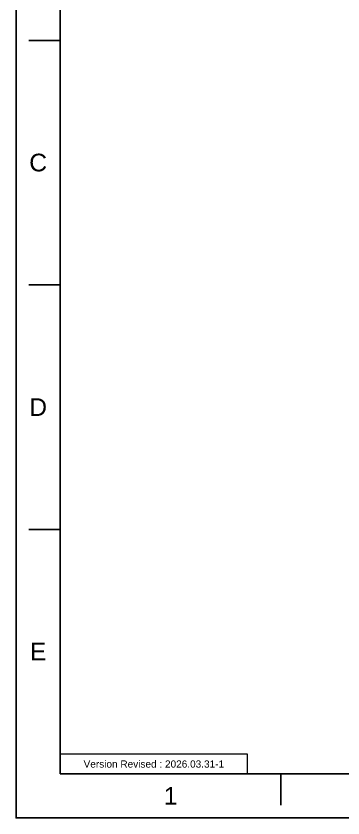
# Model space of a CAD drawing. Header units: millimetres. Extents: x -121 to 473, y -80 to 340.
# Drawn here: x -121.4 to -16.7, y -80 to 177 of the extents above; entities that cross this region are included whole.
import ezdxf

# ---------------------------------------------------------------- set-up
doc = ezdxf.new("R2010")
doc.units = ezdxf.units.MM
doc.layers.add('FORM', color=7, linetype='Continuous', lineweight=13)
doc.layers.add('TEXT', color=2, linetype='Continuous')
doc.styles.get("Standard").update_dxf_attribs({"font": 'arial.ttf'})

msp = doc.modelspace()

# ---------------------------------------------------------------- linework, layer by layer
for p, q in [((-107.28, 325.9), (-107.28, -65.82)), ((-107.28, 169.21), (-117.28, 169.21)), ((-107.28, 90.87), (-117.28, 90.87)), ((-107.28, 12.52), (-117.28, 12.52)), ((-107.28, -65.82), (458.38, -65.82)), ((-36.57, -65.82), (-36.57, -75.82))]:
    msp.add_line(p, q)
at = {"color": 7, "linetype": 'Continuous'}
msp.add_line((-107.28, -59.57), (-107.28, -28.09), dxfattribs=at)
msp.add_lwpolyline([(-121.42, 340.04), (472.52, 340.04), (472.52, -79.96), (-121.42, -79.96)], close=True)
msp.add_point((-36.57, -65.82))
at = {"layer": 'FORM'}
msp.add_lwpolyline([(-107.28, -65.82), (-47.28, -65.82), (-47.28, -59.57), (-107.28, -59.57)], close=True, dxfattribs=at)

# ---------------------------------------------------------------- texts
at = {"char_height": 5.66, "attachment_point": 5}
for s, width, insert in [('C', 10, (-114.35, 130.04)), ('D', 10, (-114.35, 51.7)), ('E', 10, (-114.35, -26.65)), ('1', 50, (-71.93, -72.89))]:
    msp.add_mtext_dynamic_manual_height_columns(s, width=width, gutter_width=12.5, heights=[0], dxfattribs=dict(at, insert=insert))
at = {"layer": 'TEXT', "insert": (-77.28, -62.69), "char_height": 2.3, "attachment_point": 5}
msp.add_mtext_dynamic_manual_height_columns('Version Revised : 2026.03.31-1', width=60, gutter_width=12.5, heights=[0], dxfattribs=at)

doc.saveas('drawing.dxf')
